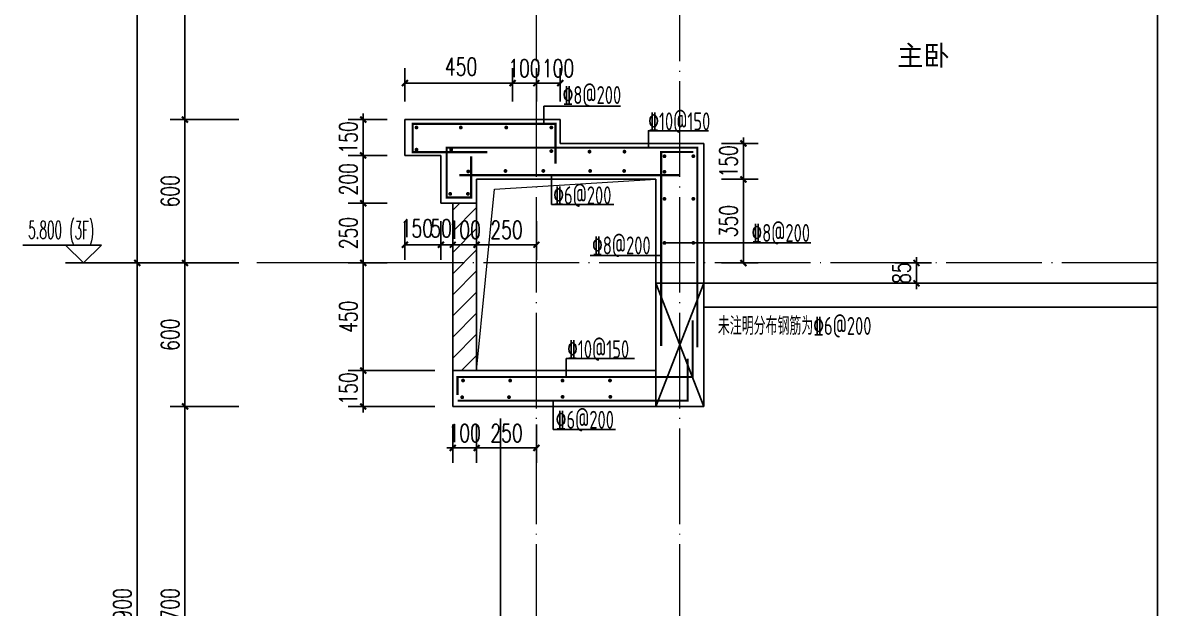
# Model space of a CAD drawing. Extents: x -1712635 to -854203, y -534641 to -21985.
# Drawn here: x -1020634 to -1015835, y -159534 to -157087 of the extents above; entities that cross this region are included whole.
import ezdxf

# ---------------------------------------------------------------- set-up
doc = ezdxf.new("R2010")
doc.units = 0
doc.header["$LTSCALE"] = 1000
doc.linetypes.add('DOTE', pattern=[2.42, 2, -0.2, 0.02, -0.2])
doc.layers.get('0').update_dxf_attribs({"linetype": 'CONTINUOUS'})
doc.layers.get('Defpoints').update_dxf_attribs({"linetype": 'CONTINUOUS'})
for name, color, linetype in [('DIM_ELEV', 3, 'CONTINUOUS'), ('DIM_SYMB', 3, 'CONTINUOUS'), ('PUB_DIM', 3, 'CONTINUOUS'), ('PUB_TEXT', 2, 'CONTINUOUS'), ('REIN', 6, 'CONTINUOUS'), ('S-大样-砼线', 7, 'CONTINUOUS'), ('S-引出线', 40, 'CONTINUOUS'), ('TEXT', 2, 'CONTINUOUS'), ('WALL', 2, 'CONTINUOUS'), ('看线', 251, 'CONTINUOUS')]:
    doc.layers.add(name, color=color, linetype=linetype)
for name, color, linetype, lineweight in [('DOTE', 19, 'DOTE', 9), ('PUB_HATCH', 8, 'CONTINUOUS', 9), ('立面-洞口示意', 152, 'CONTINUOUS', 13)]:
    doc.layers.add(name, color=color, linetype=linetype, lineweight=lineweight)
doc.styles.add('_TCH_DIM', font='SIMPLEX.shx', dxfattribs={"width": 0.7, "bigfont": 'GBCBIG.shx'})
doc.styles.add('_TCH_DIM_T3', font='SIMPLEX', dxfattribs={"width": 0.705882, "bigfont": 'GBCBIG'})
doc.styles.add('TSSD_REIN', font='tssdeng.shx', dxfattribs={"width": 0.7, "height": 300, "bigfont": 'tssdchn.shx'})
doc.dimstyles.new('_TCH_ARCH&&25', dxfattribs={"dimtxt": 74.375, "dimasz": 25, "dimexe": 62.5, "dimexo": 75, "dimgap": 25, "dimtad": 1, "dimdec": 0, "dimzin": 0, "dimdsep": 46, "dimtxsty": '_TCH_DIM_T3', "dimblk": 'ARCHTICK', "dimcen": 0.09, "dimclrt": 7, "dimazin": 0, "dimtfac": 1, "dimtdec": 0, "dimtix": 1, "dimtmove": 2, "dimatfit": 3, "dimldrblk": 'ARCHTICK', "dimfxl": 0, "dimtolj": 1, "dimtzin": 0, "dimarcsym": 0})

# ---------------------------------------------------------------- blocks, each defined once
blk = doc.blocks.new('_ArchTick')
at = {"color": 0, "const_width": 0.35}
blk.add_lwpolyline([(-0.5, -0.5), (0.5, 0.5)], dxfattribs=at)
blk = doc.blocks.new('*D2932')
at = {"layer": 'Defpoints', "color": 0}
for p in [(-1019956.4, -158690.5), (-1019656.4, -158690.5), (-1019656.4, -160390.5)]:
    blk.add_point(p, dxfattribs=at)
at = {"layer": 'PUB_DIM', "color": 0, "lineweight": -2}
for p, q in [((-1019731.4, -158690.5), (-1020018.9, -158690.5)), ((-1019956.4, -160390.5), (-1019956.4, -158690.5)), ((-1019731.4, -160390.5), (-1020018.9, -160390.5))]:
    blk.add_line(p, q, dxfattribs=at)
at = {"layer": 'PUB_DIM', "color": 0, "lineweight": -2, "xscale": 25, "yscale": 25, "zscale": 25}
for p, rotation in [((-1019956.4, -158690.5), 90), ((-1019956.4, -160390.5), 270)]:
    blk.add_blockref('_ArchTick', p, dxfattribs=dict(at, rotation=rotation))
at = {"layer": 'PUB_DIM', "color": 7, "insert": (-1020018.5, -159540.5), "char_height": 74.38, "attachment_point": 5, "rotation": 90, "style": '_TCH_DIM_T3'}
blk.add_mtext('\\A1;1700', dxfattribs=at)
blk = doc.blocks.new('*D2933')
at = {"layer": 'Defpoints', "color": 0}
for p in [(-1019956.4, -158090.5), (-1019656.4, -158090.5), (-1019656.4, -158690.5)]:
    blk.add_point(p, dxfattribs=at)
at = {"layer": 'PUB_DIM', "color": 0, "lineweight": -2}
for p, q in [((-1019731.4, -158090.5), (-1020018.9, -158090.5)), ((-1019956.4, -158690.5), (-1019956.4, -158090.5)), ((-1019731.4, -158690.5), (-1020018.9, -158690.5))]:
    blk.add_line(p, q, dxfattribs=at)
at = {"layer": 'PUB_DIM', "color": 0, "lineweight": -2, "xscale": 25, "yscale": 25, "zscale": 25}
for p, rotation in [((-1019956.4, -158090.5), 90), ((-1019956.4, -158690.5), 270)]:
    blk.add_blockref('_ArchTick', p, dxfattribs=dict(at, rotation=rotation))
at = {"layer": 'PUB_DIM', "color": 7, "insert": (-1020018.5, -158390.5), "char_height": 74.38, "attachment_point": 5, "rotation": 90, "style": '_TCH_DIM_T3'}
blk.add_mtext('\\A1;600', dxfattribs=at)
blk = doc.blocks.new('*D2934')
at = {"layer": 'Defpoints', "color": 0}
for p in [(-1019956.4, -157490.5), (-1019656.4, -157490.5), (-1019656.4, -158090.5)]:
    blk.add_point(p, dxfattribs=at)
at = {"layer": 'PUB_DIM', "color": 0, "lineweight": -2}
for p, q in [((-1019731.4, -157490.5), (-1020018.9, -157490.5)), ((-1019956.4, -158090.5), (-1019956.4, -157490.5)), ((-1019731.4, -158090.5), (-1020018.9, -158090.5))]:
    blk.add_line(p, q, dxfattribs=at)
at = {"layer": 'PUB_DIM', "color": 0, "lineweight": -2, "xscale": 25, "yscale": 25, "zscale": 25}
for p, rotation in [((-1019956.4, -157490.5), 90), ((-1019956.4, -158090.5), 270)]:
    blk.add_blockref('_ArchTick', p, dxfattribs=dict(at, rotation=rotation))
at = {"layer": 'PUB_DIM', "color": 7, "insert": (-1020018.5, -157790.5), "char_height": 74.38, "attachment_point": 5, "rotation": 90, "style": '_TCH_DIM_T3'}
blk.add_mtext('\\A1;600', dxfattribs=at)
blk = doc.blocks.new('*D2935')
at = {"layer": 'Defpoints', "color": 0}
for p in [(-1019956.4, -155790.5), (-1019656.4, -155790.5), (-1019656.4, -157490.5)]:
    blk.add_point(p, dxfattribs=at)
at = {"layer": 'PUB_DIM', "color": 0, "lineweight": -2}
for p, q in [((-1019731.4, -155790.5), (-1020018.9, -155790.5)), ((-1019956.4, -157490.5), (-1019956.4, -155790.5)), ((-1019731.4, -157490.5), (-1020018.9, -157490.5))]:
    blk.add_line(p, q, dxfattribs=at)
at = {"layer": 'PUB_DIM', "color": 0, "lineweight": -2, "xscale": 25, "yscale": 25, "zscale": 25}
for p, rotation in [((-1019956.4, -155790.5), 90), ((-1019956.4, -157490.5), 270)]:
    blk.add_blockref('_ArchTick', p, dxfattribs=dict(at, rotation=rotation))
at = {"layer": 'PUB_DIM', "color": 7, "insert": (-1020018.5, -156640.5), "char_height": 74.38, "attachment_point": 5, "rotation": 90, "style": '_TCH_DIM_T3'}
blk.add_mtext('\\A1;1700', dxfattribs=at)
blk = doc.blocks.new('*D2947')
at = {"layer": 'Defpoints', "color": 0}
for p in [(-1020156.4, -158090.5), (-1019656.4, -158090.5), (-1019656.4, -160990.5)]:
    blk.add_point(p, dxfattribs=at)
at = {"layer": 'PUB_DIM', "color": 0, "lineweight": -2}
for p, q in [((-1019731.4, -158090.5), (-1020218.9, -158090.5)), ((-1020156.4, -160990.5), (-1020156.4, -158090.5)), ((-1019731.4, -160990.5), (-1020218.9, -160990.5))]:
    blk.add_line(p, q, dxfattribs=at)
at = {"layer": 'PUB_DIM', "color": 0, "lineweight": -2, "xscale": 25, "yscale": 25, "zscale": 25}
for p, rotation in [((-1020156.4, -158090.5), 90), ((-1020156.4, -160990.5), 270)]:
    blk.add_blockref('_ArchTick', p, dxfattribs=dict(at, rotation=rotation))
at = {"layer": 'PUB_DIM', "color": 7, "insert": (-1020218.5, -159540.5), "char_height": 74.38, "attachment_point": 5, "rotation": 90, "style": '_TCH_DIM_T3'}
blk.add_mtext('\\A1;2900', dxfattribs=at)
blk = doc.blocks.new('*D2948')
at = {"layer": 'Defpoints', "color": 0}
for p in [(-1020156.4, -155190.5), (-1019656.4, -155190.5), (-1019656.4, -158090.5)]:
    blk.add_point(p, dxfattribs=at)
at = {"layer": 'PUB_DIM', "color": 0, "lineweight": -2}
for p, q in [((-1019731.4, -155190.5), (-1020218.9, -155190.5)), ((-1020156.4, -158090.5), (-1020156.4, -155190.5)), ((-1019731.4, -158090.5), (-1020218.9, -158090.5))]:
    blk.add_line(p, q, dxfattribs=at)
at = {"layer": 'PUB_DIM', "color": 0, "lineweight": -2, "xscale": 25, "yscale": 25, "zscale": 25}
for p, rotation in [((-1020156.4, -155190.5), 90), ((-1020156.4, -158090.5), 270)]:
    blk.add_blockref('_ArchTick', p, dxfattribs=dict(at, rotation=rotation))
at = {"layer": 'PUB_DIM', "color": 7, "insert": (-1020218.5, -156640.5), "char_height": 74.38, "attachment_point": 5, "rotation": 90, "style": '_TCH_DIM_T3'}
blk.add_mtext('\\A1;2900', dxfattribs=at)
blk = doc.blocks.new('20210902.15310509')
at = {"layer": 'DOTE', "color": 1, "linetype": 'DOTE', "ltscale": 0.2}
for p, q in [((85753.4, -133245.9), (85753.4, -113645.9)), ((86353.4, -133245.9), (86353.4, -113645.9)), ((88352, -126345.9), (84583.2, -126345.9))]:
    blk.add_line(p, q, dxfattribs=at)
blk = doc.blocks.new('*D3949')
at = {"layer": 'Defpoints', "color": 0}
for p in [(-1017061.9, -158090.5), (-1016896, -158090.5), (-1017061.9, -158175.5)]:
    blk.add_point(p, dxfattribs=at)
at = {"layer": 'PUB_DIM', "color": 0, "lineweight": -2}
for p, q in [((-1016896, -158090.5), (-1016896, -158065.5)), ((-1016986.9, -158090.5), (-1016833.5, -158090.5)), ((-1016896, -158175.5), (-1016896, -158090.5)), ((-1016986.9, -158175.5), (-1016833.5, -158175.5)), ((-1016896, -158175.5), (-1016896, -158200.5))]:
    blk.add_line(p, q, dxfattribs=at)
at = {"layer": 'PUB_DIM', "color": 0, "lineweight": -2, "xscale": 25, "yscale": 25, "zscale": 25}
for p, rotation in [((-1016896, -158090.5), 270), ((-1016896, -158175.5), 90)]:
    blk.add_blockref('_ArchTick', p, dxfattribs=dict(at, rotation=rotation))
at = {"layer": 'PUB_DIM', "color": 7, "insert": (-1016958.2, -158133), "char_height": 74.38, "attachment_point": 5, "rotation": 90, "style": '_TCH_DIM_T3'}
blk.add_mtext('\\A1;85', dxfattribs=at)
blk = doc.blocks.new('*D3950')
at = {"layer": 'Defpoints', "color": 0}
for p in [(-1018586.2, -157338.2), (-1019036.2, -157490.5), (-1018586.2, -157490.5)]:
    blk.add_point(p, dxfattribs=at)
at = {"layer": 'PUB_DIM', "color": 0, "lineweight": -2}
for p, q in [((-1019036.2, -157415.5), (-1019036.2, -157275.7)), ((-1018586.2, -157415.5), (-1018586.2, -157275.7)), ((-1019036.2, -157338.2), (-1018586.2, -157338.2))]:
    blk.add_line(p, q, dxfattribs=at)
at = {"layer": 'PUB_DIM', "color": 0, "lineweight": -2, "xscale": 25, "yscale": 25, "zscale": 25, "rotation": 180}
blk.add_blockref('_ArchTick', (-1019036.2, -157338.2), dxfattribs=at)
at = {"layer": 'PUB_DIM', "color": 0, "lineweight": -2, "xscale": 25, "yscale": 25, "zscale": 25}
blk.add_blockref('_ArchTick', (-1018586.2, -157338.2), dxfattribs=at)
at = {"layer": 'PUB_DIM', "color": 7, "insert": (-1018801.2, -157269.4), "char_height": 74.38, "attachment_point": 5, "style": '_TCH_DIM_T3'}
blk.add_mtext('\\A1;450', dxfattribs=at)
blk = doc.blocks.new('*D3951')
at = {"layer": 'Defpoints', "color": 0}
for p in [(-1018486.2, -157338.2), (-1018586.2, -157490.5), (-1018486.2, -157490.5)]:
    blk.add_point(p, dxfattribs=at)
at = {"layer": 'PUB_DIM', "color": 0, "lineweight": -2}
for p, q in [((-1018586.2, -157415.5), (-1018586.2, -157275.7)), ((-1018486.2, -157415.5), (-1018486.2, -157275.7)), ((-1018586.2, -157338.2), (-1018611.2, -157338.2)), ((-1018586.2, -157338.2), (-1018486.2, -157338.2)), ((-1018486.2, -157338.2), (-1018461.2, -157338.2))]:
    blk.add_line(p, q, dxfattribs=at)
at = {"layer": 'PUB_DIM', "color": 0, "lineweight": -2, "xscale": 25, "yscale": 25, "zscale": 25}
blk.add_blockref('_ArchTick', (-1018586.2, -157338.2), dxfattribs=at)
at = {"layer": 'PUB_DIM', "color": 0, "lineweight": -2, "xscale": 25, "yscale": 25, "zscale": 25, "rotation": 180}
blk.add_blockref('_ArchTick', (-1018486.2, -157338.2), dxfattribs=at)
at = {"layer": 'PUB_DIM', "color": 7, "insert": (-1018536.2, -157276), "char_height": 74.38, "attachment_point": 5, "style": '_TCH_DIM_T3'}
blk.add_mtext('\\A1;100', dxfattribs=at)
blk = doc.blocks.new('*D3952')
at = {"layer": 'Defpoints', "color": 0}
for p in [(-1018836.2, -158690.5), (-1018736.2, -158690.5), (-1018736.2, -158864.2)]:
    blk.add_point(p, dxfattribs=at)
at = {"layer": 'PUB_DIM', "color": 0, "lineweight": -2}
for p, q in [((-1018836.2, -158765.5), (-1018836.2, -158926.7)), ((-1018736.2, -158765.5), (-1018736.2, -158926.7)), ((-1018836.2, -158864.2), (-1018861.2, -158864.2)), ((-1018836.2, -158864.2), (-1018736.2, -158864.2)), ((-1018736.2, -158864.2), (-1018711.2, -158864.2))]:
    blk.add_line(p, q, dxfattribs=at)
at = {"layer": 'PUB_DIM', "color": 0, "lineweight": -2, "xscale": 25, "yscale": 25, "zscale": 25}
blk.add_blockref('_ArchTick', (-1018836.2, -158864.2), dxfattribs=at)
at = {"layer": 'PUB_DIM', "color": 0, "lineweight": -2, "xscale": 25, "yscale": 25, "zscale": 25, "rotation": 180}
blk.add_blockref('_ArchTick', (-1018736.2, -158864.2), dxfattribs=at)
at = {"layer": 'PUB_DIM', "color": 7, "insert": (-1018786.2, -158802), "char_height": 74.38, "attachment_point": 5, "style": '_TCH_DIM_T3'}
blk.add_mtext('\\A1;100', dxfattribs=at)
blk = doc.blocks.new('*D3953')
at = {"layer": 'Defpoints', "color": 0}
for p in [(-1018736.2, -158690.5), (-1018486.2, -158690.5), (-1018486.2, -158864.2)]:
    blk.add_point(p, dxfattribs=at)
at = {"layer": 'PUB_DIM', "color": 0, "lineweight": -2}
for p, q in [((-1018736.2, -158765.5), (-1018736.2, -158926.7)), ((-1018486.2, -158765.5), (-1018486.2, -158926.7)), ((-1018736.2, -158864.2), (-1018486.2, -158864.2))]:
    blk.add_line(p, q, dxfattribs=at)
at = {"layer": 'PUB_DIM', "color": 0, "lineweight": -2, "xscale": 25, "yscale": 25, "zscale": 25, "rotation": 180}
blk.add_blockref('_ArchTick', (-1018736.2, -158864.2), dxfattribs=at)
at = {"layer": 'PUB_DIM', "color": 0, "lineweight": -2, "xscale": 25, "yscale": 25, "zscale": 25}
blk.add_blockref('_ArchTick', (-1018486.2, -158864.2), dxfattribs=at)
at = {"layer": 'PUB_DIM', "color": 7, "insert": (-1018611.2, -158802), "char_height": 74.38, "attachment_point": 5, "style": '_TCH_DIM_T3'}
blk.add_mtext('\\A1;250', dxfattribs=at)
blk = doc.blocks.new('*D3954')
at = {"layer": 'Defpoints', "color": 0}
for p in [(-1019210.8, -157490.5), (-1019036.2, -157490.5), (-1019036.2, -157640.5)]:
    blk.add_point(p, dxfattribs=at)
at = {"layer": 'PUB_DIM', "color": 0, "lineweight": -2}
for p, q in [((-1019111.2, -157490.5), (-1019273.3, -157490.5)), ((-1019210.8, -157490.5), (-1019210.8, -157465.5)), ((-1019210.8, -157640.5), (-1019210.8, -157490.5)), ((-1019111.2, -157640.5), (-1019273.3, -157640.5)), ((-1019210.8, -157640.5), (-1019210.8, -157665.5))]:
    blk.add_line(p, q, dxfattribs=at)
at = {"layer": 'PUB_DIM', "color": 0, "lineweight": -2, "xscale": 25, "yscale": 25, "zscale": 25}
for p, rotation in [((-1019210.8, -157490.5), 270), ((-1019210.8, -157640.5), 90)]:
    blk.add_blockref('_ArchTick', p, dxfattribs=dict(at, rotation=rotation))
at = {"layer": 'PUB_DIM', "color": 7, "insert": (-1019273, -157565.5), "char_height": 74.38, "attachment_point": 5, "rotation": 90, "style": '_TCH_DIM_T3'}
blk.add_mtext('\\A1;150', dxfattribs=at)
blk = doc.blocks.new('*D3955')
at = {"layer": 'Defpoints', "color": 0}
for p in [(-1019210.8, -157640.5), (-1019036.2, -157640.5), (-1019036.2, -157840.5)]:
    blk.add_point(p, dxfattribs=at)
at = {"layer": 'PUB_DIM', "color": 0, "lineweight": -2}
for p, q in [((-1019111.2, -157640.5), (-1019273.3, -157640.5)), ((-1019210.8, -157840.5), (-1019210.8, -157640.5)), ((-1019111.2, -157840.5), (-1019273.3, -157840.5))]:
    blk.add_line(p, q, dxfattribs=at)
at = {"layer": 'PUB_DIM', "color": 0, "lineweight": -2, "xscale": 25, "yscale": 25, "zscale": 25}
for p, rotation in [((-1019210.8, -157640.5), 90), ((-1019210.8, -157840.5), 270)]:
    blk.add_blockref('_ArchTick', p, dxfattribs=dict(at, rotation=rotation))
at = {"layer": 'PUB_DIM', "color": 7, "insert": (-1019273, -157740.5), "char_height": 74.38, "attachment_point": 5, "rotation": 90, "style": '_TCH_DIM_T3'}
blk.add_mtext('\\A1;200', dxfattribs=at)
blk = doc.blocks.new('*D3956')
at = {"layer": 'Defpoints', "color": 0}
for p in [(-1019210.8, -157840.5), (-1019036.2, -157840.5), (-1019036.2, -158090.5)]:
    blk.add_point(p, dxfattribs=at)
at = {"layer": 'PUB_DIM', "color": 0, "lineweight": -2}
for p, q in [((-1019111.2, -157840.5), (-1019273.3, -157840.5)), ((-1019210.8, -158090.5), (-1019210.8, -157840.5)), ((-1019111.2, -158090.5), (-1019273.3, -158090.5))]:
    blk.add_line(p, q, dxfattribs=at)
at = {"layer": 'PUB_DIM', "color": 0, "lineweight": -2, "xscale": 25, "yscale": 25, "zscale": 25}
for p, rotation in [((-1019210.8, -157840.5), 90), ((-1019210.8, -158090.5), 270)]:
    blk.add_blockref('_ArchTick', p, dxfattribs=dict(at, rotation=rotation))
at = {"layer": 'PUB_DIM', "color": 7, "insert": (-1019273, -157965.5), "char_height": 74.38, "attachment_point": 5, "rotation": 90, "style": '_TCH_DIM_T3'}
blk.add_mtext('\\A1;250', dxfattribs=at)
blk = doc.blocks.new('*D3957')
at = {"layer": 'Defpoints', "color": 0}
for p in [(-1019210.8, -158090.5), (-1019036.2, -158090.5), (-1019036.2, -158540.5)]:
    blk.add_point(p, dxfattribs=at)
at = {"layer": 'PUB_DIM', "color": 0, "lineweight": -2}
for p, q in [((-1019111.2, -158090.5), (-1019273.3, -158090.5)), ((-1019210.8, -158540.5), (-1019210.8, -158090.5)), ((-1019111.2, -158540.5), (-1019273.3, -158540.5))]:
    blk.add_line(p, q, dxfattribs=at)
at = {"layer": 'PUB_DIM', "color": 0, "lineweight": -2, "xscale": 25, "yscale": 25, "zscale": 25}
for p, rotation in [((-1019210.8, -158090.5), 90), ((-1019210.8, -158540.5), 270)]:
    blk.add_blockref('_ArchTick', p, dxfattribs=dict(at, rotation=rotation))
at = {"layer": 'PUB_DIM', "color": 7, "insert": (-1019273, -158315.5), "char_height": 74.38, "attachment_point": 5, "rotation": 90, "style": '_TCH_DIM_T3'}
blk.add_mtext('\\A1;450', dxfattribs=at)
blk = doc.blocks.new('*D3958')
at = {"layer": 'Defpoints', "color": 0}
for p in [(-1019036.2, -157840.5), (-1018886.2, -157840.5), (-1018886.2, -158014.2)]:
    blk.add_point(p, dxfattribs=at)
at = {"layer": 'PUB_DIM', "color": 0, "lineweight": -2}
for p, q in [((-1019036.2, -157915.5), (-1019036.2, -158076.7)), ((-1018886.2, -157915.5), (-1018886.2, -158076.7)), ((-1019036.2, -158014.2), (-1018886.2, -158014.2))]:
    blk.add_line(p, q, dxfattribs=at)
at = {"layer": 'PUB_DIM', "color": 0, "lineweight": -2, "xscale": 25, "yscale": 25, "zscale": 25, "rotation": 180}
blk.add_blockref('_ArchTick', (-1019036.2, -158014.2), dxfattribs=at)
at = {"layer": 'PUB_DIM', "color": 0, "lineweight": -2, "xscale": 25, "yscale": 25, "zscale": 25}
blk.add_blockref('_ArchTick', (-1018886.2, -158014.2), dxfattribs=at)
at = {"layer": 'PUB_DIM', "color": 7, "insert": (-1018986.2, -157945.5), "char_height": 74.38, "attachment_point": 5, "style": '_TCH_DIM_T3'}
blk.add_mtext('\\A1;150', dxfattribs=at)
blk = doc.blocks.new('*D3959')
at = {"layer": 'Defpoints', "color": 0}
for p in [(-1018886.2, -157840.5), (-1018836.2, -157840.5), (-1018836.2, -158014.2)]:
    blk.add_point(p, dxfattribs=at)
at = {"layer": 'PUB_DIM', "color": 0, "lineweight": -2}
for p, q in [((-1018886.2, -157915.5), (-1018886.2, -158076.7)), ((-1018836.2, -157915.5), (-1018836.2, -158076.7)), ((-1018886.2, -158014.2), (-1018911.2, -158014.2)), ((-1018886.2, -158014.2), (-1018836.2, -158014.2)), ((-1018836.2, -158014.2), (-1018811.2, -158014.2))]:
    blk.add_line(p, q, dxfattribs=at)
at = {"layer": 'PUB_DIM', "color": 0, "lineweight": -2, "xscale": 25, "yscale": 25, "zscale": 25}
blk.add_blockref('_ArchTick', (-1018886.2, -158014.2), dxfattribs=at)
at = {"layer": 'PUB_DIM', "color": 0, "lineweight": -2, "xscale": 25, "yscale": 25, "zscale": 25, "rotation": 180}
blk.add_blockref('_ArchTick', (-1018836.2, -158014.2), dxfattribs=at)
at = {"layer": 'PUB_DIM', "color": 7, "insert": (-1018884.9, -157945.5), "char_height": 74.38, "attachment_point": 5, "style": '_TCH_DIM_T3'}
blk.add_mtext('\\A1;50', dxfattribs=at)
blk = doc.blocks.new('*D3960')
at = {"layer": 'Defpoints', "color": 0}
for p in [(-1018836.2, -157840.5), (-1018736.2, -157840.5), (-1018736.2, -158014.2)]:
    blk.add_point(p, dxfattribs=at)
at = {"layer": 'PUB_DIM', "color": 0, "lineweight": -2}
for p, q in [((-1018836.2, -157915.5), (-1018836.2, -158076.7)), ((-1018736.2, -157915.5), (-1018736.2, -158076.7)), ((-1018836.2, -158014.2), (-1018861.2, -158014.2)), ((-1018836.2, -158014.2), (-1018736.2, -158014.2)), ((-1018736.2, -158014.2), (-1018711.2, -158014.2))]:
    blk.add_line(p, q, dxfattribs=at)
at = {"layer": 'PUB_DIM', "color": 0, "lineweight": -2, "xscale": 25, "yscale": 25, "zscale": 25}
blk.add_blockref('_ArchTick', (-1018836.2, -158014.2), dxfattribs=at)
at = {"layer": 'PUB_DIM', "color": 0, "lineweight": -2, "xscale": 25, "yscale": 25, "zscale": 25, "rotation": 180}
blk.add_blockref('_ArchTick', (-1018736.2, -158014.2), dxfattribs=at)
at = {"layer": 'PUB_DIM', "color": 7, "insert": (-1018786.2, -157952), "char_height": 74.38, "attachment_point": 5, "style": '_TCH_DIM_T3'}
blk.add_mtext('\\A1;100', dxfattribs=at)
blk = doc.blocks.new('*D3961')
at = {"layer": 'Defpoints', "color": 0}
for p in [(-1018736.2, -157840.5), (-1018486.2, -157840.5), (-1018486.2, -158014.2)]:
    blk.add_point(p, dxfattribs=at)
at = {"layer": 'PUB_DIM', "color": 0, "lineweight": -2}
for p, q in [((-1018736.2, -157915.5), (-1018736.2, -158076.7)), ((-1018486.2, -157915.5), (-1018486.2, -158076.7)), ((-1018736.2, -158014.2), (-1018486.2, -158014.2))]:
    blk.add_line(p, q, dxfattribs=at)
at = {"layer": 'PUB_DIM', "color": 0, "lineweight": -2, "xscale": 25, "yscale": 25, "zscale": 25, "rotation": 180}
blk.add_blockref('_ArchTick', (-1018736.2, -158014.2), dxfattribs=at)
at = {"layer": 'PUB_DIM', "color": 0, "lineweight": -2, "xscale": 25, "yscale": 25, "zscale": 25}
blk.add_blockref('_ArchTick', (-1018486.2, -158014.2), dxfattribs=at)
at = {"layer": 'PUB_DIM', "color": 7, "insert": (-1018611.2, -157952), "char_height": 74.38, "attachment_point": 5, "style": '_TCH_DIM_T3'}
blk.add_mtext('\\A1;250', dxfattribs=at)
blk = doc.blocks.new('*D3980')
at = {"layer": 'Defpoints', "color": 0}
for p in [(-1017786.2, -157740.5), (-1017620.2, -157740.5), (-1017786.2, -158090.5)]:
    blk.add_point(p, dxfattribs=at)
at = {"layer": 'PUB_DIM', "color": 0, "lineweight": -2}
for p, q in [((-1017711.2, -157740.5), (-1017557.7, -157740.5)), ((-1017620.2, -158090.5), (-1017620.2, -157740.5)), ((-1017711.2, -158090.5), (-1017557.7, -158090.5))]:
    blk.add_line(p, q, dxfattribs=at)
at = {"layer": 'PUB_DIM', "color": 0, "lineweight": -2, "xscale": 25, "yscale": 25, "zscale": 25}
for p, rotation in [((-1017620.2, -157740.5), 90), ((-1017620.2, -158090.5), 270)]:
    blk.add_blockref('_ArchTick', p, dxfattribs=dict(at, rotation=rotation))
at = {"layer": 'PUB_DIM', "color": 7, "insert": (-1017682.4, -157915.5), "char_height": 74.38, "attachment_point": 5, "rotation": 90, "style": '_TCH_DIM_T3'}
blk.add_mtext('\\A1;350', dxfattribs=at)
blk = doc.blocks.new('*D3981')
at = {"layer": 'Defpoints', "color": 0}
for p in [(-1017786.2, -157590.5), (-1017620.2, -157590.5), (-1017786.2, -157740.5)]:
    blk.add_point(p, dxfattribs=at)
at = {"layer": 'PUB_DIM', "color": 0, "lineweight": -2}
for p, q in [((-1017711.2, -157590.5), (-1017557.7, -157590.5)), ((-1017620.2, -157590.5), (-1017620.2, -157565.5)), ((-1017620.2, -157740.5), (-1017620.2, -157590.5)), ((-1017711.2, -157740.5), (-1017557.7, -157740.5)), ((-1017620.2, -157740.5), (-1017620.2, -157765.5))]:
    blk.add_line(p, q, dxfattribs=at)
at = {"layer": 'PUB_DIM', "color": 0, "lineweight": -2, "xscale": 25, "yscale": 25, "zscale": 25}
for p, rotation in [((-1017620.2, -157590.5), 270), ((-1017620.2, -157740.5), 90)]:
    blk.add_blockref('_ArchTick', p, dxfattribs=dict(at, rotation=rotation))
at = {"layer": 'PUB_DIM', "color": 7, "insert": (-1017682.4, -157665.5), "char_height": 74.38, "attachment_point": 5, "rotation": 90, "style": '_TCH_DIM_T3'}
blk.add_mtext('\\A1;150', dxfattribs=at)
blk = doc.blocks.new('*D3982')
at = {"layer": 'Defpoints', "color": 0}
for p in [(-1018386.2, -157338.2), (-1018486.2, -157490.5), (-1018386.2, -157490.5)]:
    blk.add_point(p, dxfattribs=at)
at = {"layer": 'PUB_DIM', "color": 0, "lineweight": -2}
for p, q in [((-1018486.2, -157415.5), (-1018486.2, -157275.7)), ((-1018386.2, -157415.5), (-1018386.2, -157275.7)), ((-1018486.2, -157338.2), (-1018386.2, -157338.2))]:
    blk.add_line(p, q, dxfattribs=at)
at = {"layer": 'PUB_DIM', "color": 0, "lineweight": -2, "xscale": 25, "yscale": 25, "zscale": 25, "rotation": 180}
blk.add_blockref('_ArchTick', (-1018486.2, -157338.2), dxfattribs=at)
at = {"layer": 'PUB_DIM', "color": 0, "lineweight": -2, "xscale": 25, "yscale": 25, "zscale": 25}
blk.add_blockref('_ArchTick', (-1018386.2, -157338.2), dxfattribs=at)
at = {"layer": 'PUB_DIM', "color": 7, "insert": (-1018395.6, -157276), "char_height": 74.38, "attachment_point": 5, "style": '_TCH_DIM_T3'}
blk.add_mtext('\\A1;100', dxfattribs=at)
blk = doc.blocks.new('FSDFSFSFSFEFSFESF')
at = {"layer": '看线'}
blk.add_line((1114228.3, 467393.4), (1114228.3, 465805.1), dxfattribs=at)
blk = doc.blocks.new('*D3987')
at = {"layer": 'Defpoints', "color": 0}
for p in [(-1019210.8, -158540.5), (-1018836.2, -158540.5), (-1018836.2, -158690.5)]:
    blk.add_point(p, dxfattribs=at)
at = {"layer": 'PUB_DIM', "color": 0, "lineweight": -2}
for p, q in [((-1019210.8, -158540.5), (-1019210.8, -158515.5)), ((-1018911.2, -158540.5), (-1019273.3, -158540.5)), ((-1019210.8, -158690.5), (-1019210.8, -158540.5)), ((-1018911.2, -158690.5), (-1019273.3, -158690.5)), ((-1019210.8, -158690.5), (-1019210.8, -158715.5))]:
    blk.add_line(p, q, dxfattribs=at)
at = {"layer": 'PUB_DIM', "color": 0, "lineweight": -2, "xscale": 25, "yscale": 25, "zscale": 25}
for p, rotation in [((-1019210.8, -158540.5), 270), ((-1019210.8, -158690.5), 90)]:
    blk.add_blockref('_ArchTick', p, dxfattribs=dict(at, rotation=rotation))
at = {"layer": 'PUB_DIM', "color": 7, "insert": (-1019273, -158615.5), "char_height": 74.38, "attachment_point": 5, "rotation": 90, "style": '_TCH_DIM_T3'}
blk.add_mtext('\\A1;150', dxfattribs=at)

msp = doc.modelspace()

# ---------------------------------------------------------------- hatches: boundary and pattern name
at = {"layer": 'PUB_HATCH'}
h = msp.add_hatch(dxfattribs=at)
h.set_pattern_fill('普通砖', color=256, scale=25, style=0)
h.set_pattern_definition([(45, (-1423557.01, 4597.395), (-44.1941915, 44.1941915), [])])
h.paths.add_polyline_path([(-1018836.16, -158540.52), (-1018736.16, -158540.52), (-1018736.16, -157840.52), (-1018836.16, -157840.52)])

# ---------------------------------------------------------------- linework, layer by layer
at = {"layer": 'DIM_ELEV', "color": 1}
for p, q in [((-1020306.35, -158015.52), (-1020634.35, -158015.52)), ((-1020381.35, -158090.52), (-1020456.35, -158015.52)), ((-1020381.35, -158090.52), (-1020306.35, -158015.52)), ((-1019956.35, -158090.52), (-1020456.35, -158090.52))]:
    msp.add_line(p, q, dxfattribs=at)
at = {"layer": 'DIM_SYMB'}
msp.add_lwpolyline([(-1015887.63, -145970.52), (-1015887.63, -155602.39), (-1015835.13, -155621.5), (-1015940.13, -155640.01), (-1015887.63, -155658.64), (-1015887.63, -165290.52)], dxfattribs=at)
at = {"layer": 'REIN', "const_width": 9}
for points in [[(-1018406.51, -157675.7), (-1018406.51, -157508.77), (-1019003.64, -157508.77), (-1019003.64, -157627.26), (-1018691.98, -157627.26)], [(-1018758.8, -157644.28), (-1018758.8, -157816.65), (-1018861.47, -157816.65), (-1018861.47, -157608.03), (-1017812.9, -157608.03), (-1017812.9, -158443.04)], [(-1017964, -158437.44), (-1017964, -157626.31), (-1017829.28, -157626.31)], [(-1018808.46, -157722.98), (-1017887.28, -157722.98)], [(-1018816.41, -158641.98), (-1018816.41, -158567.12), (-1017832.3, -158567.12), (-1017832.3, -158330.18)], [(-1018815.54, -158666.3), (-1017853.49, -158666.3), (-1017853.49, -158491.31)]]:
    msp.add_lwpolyline(points, dxfattribs=at)
at = {"layer": 'REIN', "const_width": 8}
for points in [[(-1018991.88, -157523.94, 1), (-1018983.88, -157523.94, 1)], [(-1018806.43, -157523.94, 1), (-1018798.43, -157523.94, 1)], [(-1018616.28, -157523.94, 1), (-1018608.28, -157523.94, 1)], [(-1018427.7, -157523.94, 1), (-1018419.7, -157523.94, 1)], [(-1018991.88, -157616.46, 1), (-1018983.88, -157616.46, 1)], [(-1018846.95, -157616.46, 1), (-1018838.95, -157616.46, 1)], [(-1018427.7, -157622.2, 1), (-1018419.7, -157622.2, 1)], [(-1018267.91, -157624.76, 1), (-1018259.91, -157624.76, 1)], [(-1018121.9, -157624.76, 1), (-1018113.9, -157624.76, 1)], [(-1017954.26, -157643.96, 1), (-1017946.26, -157643.96, 1)], [(-1017833.54, -157643.96, 1), (-1017825.54, -157643.96, 1)], [(-1018775.54, -157707.62, 1), (-1018767.54, -157707.62, 1)], [(-1018619.67, -157705.57, 1), (-1018611.67, -157705.57, 1)], [(-1018461.24, -157705.57, 1), (-1018453.24, -157705.57, 1)], [(-1018265.46, -157705.57, 1), (-1018257.46, -157705.57, 1)], [(-1018123.17, -157705.57, 1), (-1018115.17, -157705.57, 1)], [(-1017954.26, -157709.1, 1), (-1017946.26, -157709.1, 1)], [(-1018850.87, -157801.38, 1), (-1018842.87, -157801.38, 1)], [(-1018776.66, -157801.38, 1), (-1018768.66, -157801.38, 1)], [(-1017954.26, -157822.31, 1), (-1017946.26, -157822.31, 1)], [(-1017833.54, -157822.31, 1), (-1017825.54, -157822.31, 1)], [(-1017954.26, -158006.44, 1), (-1017946.26, -158006.44, 1)], [(-1017833.54, -158006.44, 1), (-1017825.54, -158006.44, 1)], [(-1018797.04, -158582.18, 1), (-1018789.04, -158582.18, 1)], [(-1018599.94, -158582.18, 1), (-1018591.94, -158582.18, 1)], [(-1018380.9, -158582.18, 1), (-1018372.9, -158582.18, 1)], [(-1018182.38, -158582.18, 1), (-1018174.38, -158582.18, 1)], [(-1018800.69, -158651.89, 1), (-1018792.69, -158651.89, 1)], [(-1018604.73, -158651.73, 1), (-1018596.73, -158651.73, 1)], [(-1018380.59, -158650.34, 1), (-1018372.59, -158650.34, 1)], [(-1018181, -158650.34, 1), (-1018173, -158650.34, 1)]]:
    msp.add_lwpolyline(points, format="xyb", close=True, dxfattribs=at)
at = {"layer": 'S-大样-砼线'}
for p, q in [((-1017986.16, -158175.52), (-1017786.16, -158690.52)), ((-1017786.16, -158175.52), (-1017986.16, -158690.52))]:
    msp.add_line(p, q, dxfattribs=at)
msp.add_lwpolyline([(-1017786.16, -158175.52), (-1017986.16, -158175.52), (-1017986.16, -158690.52), (-1017786.16, -158690.52)], close=True, dxfattribs=at)
at = {"layer": 'S-引出线'}
for p, q in [((-1018455.28, -157508.77), (-1018455.28, -157434.71)), ((-1018455.28, -157434.71), (-1018134.98, -157434.71)), ((-1018423.11, -157722.98), (-1018423.11, -157846.38)), ((-1018423.11, -157846.38), (-1018161.9, -157846.38)), ((-1017950.26, -158006.44), (-1017338.45, -158006.44)), ((-1018261.27, -158059.51), (-1017964, -158059.51)), ((-1018361.28, -158490.18), (-1018361.28, -158567.12)), ((-1018361.28, -158490.18), (-1018075.65, -158490.18)), ((-1018416.52, -158666.3), (-1018416.52, -158786.46)), ((-1018416.52, -158786.46), (-1018155.85, -158786.46))]:
    msp.add_line(p, q, dxfattribs=at)
msp.add_lwpolyline([(-1018017.28, -157608.03), (-1018017.28, -157537.2), (-1017766.16, -157537.2)], dxfattribs=at)
at = {"layer": 'WALL'}
for p, q in [((-1018386.16, -157490.52), (-1019036.16, -157490.52)), ((-1019036.16, -157490.52), (-1019036.16, -157640.52)), ((-1018386.16, -157590.52), (-1018386.16, -157490.52)), ((-1017786.16, -157590.52), (-1018386.16, -157590.52)), ((-1017786.16, -158175.52), (-1017786.16, -157590.52)), ((-1019036.16, -157640.52), (-1018886.16, -157640.52)), ((-1018886.16, -157640.52), (-1018886.16, -157840.52)), ((-1018736.16, -157840.52), (-1018736.16, -157740.52)), ((-1018736.16, -157740.52), (-1018732.09, -157740.52)), ((-1018732.09, -157740.52), (-1018386.16, -157740.52)), ((-1017986.16, -157740.52), (-1018386.16, -157740.52)), ((-1017986.16, -158175.52), (-1017986.16, -157740.52)), ((-1018886.16, -157840.52), (-1018736.16, -157840.52)), ((-1018836.16, -158540.52), (-1018836.16, -157840.52)), ((-1018736.16, -158540.52), (-1018736.16, -157840.52)), ((-1017986.16, -158590.52), (-1017986.16, -158175.52)), ((-1015887.63, -158175.52), (-1017786.16, -158175.52)), ((-1015887.63, -158275.52), (-1015887.63, -158175.52)), ((-1015887.63, -158275.52), (-1017786.16, -158275.52)), ((-1017786.16, -158690.52), (-1017786.16, -158275.52)), ((-1017986.16, -158540.52), (-1018836.16, -158540.52)), ((-1018836.16, -158690.52), (-1018836.16, -158540.52)), ((-1018836.16, -158540.52), (-1018736.16, -158540.52)), ((-1017786.16, -158690.52), (-1018836.16, -158690.52))]:
    msp.add_line(p, q, dxfattribs=at)
at = {"layer": '立面-洞口示意'}
msp.add_lwpolyline([(-1018736.16, -158540.52), (-1018661.7, -157781.15), (-1017986.16, -157740.52)], dxfattribs=at)

# ---------------------------------------------------------------- block references
msp.add_blockref('FSDFSFSFSFEFSFESF', (-2132864.43, -626133.89))
at = {"layer": 'DOTE'}
msp.add_blockref('20210902.15310509', (-1104239.59, -31744.62), dxfattribs=at)

# ---------------------------------------------------------------- texts
at = {"layer": 'PUB_TEXT'}
msp.add_text('主卧', height=84.397, dxfattribs=at).set_placement((-1016976.94, -157264.89))
at = {"layer": 'PUB_TEXT', "color": 1, "style": '_TCH_DIM', "width": 0.494118}
for s, p in [('5.800', (-1020612.45, -157989.27)), ('(3F)', (-1020440.3, -157990.49))]:
    msp.add_text(s, height=74.375, dxfattribs=at).set_placement(p)
at = {"layer": 'TEXT', "style": 'TSSD_REIN', "width": 0.7}
for s, p in [('%%1328@200', (-1018376.54, -157425.55)), ('%%13210@150', (-1018018.33, -157535.66)), ('%%1326@200', (-1018415.86, -157844.96)), ('%%1328@200', (-1017586.5, -158002.33)), ('%%1328@200', (-1018253.25, -158054.48)), ('未注明分布钢筋为%%1326@200', (-1017726.95, -158391.25)), ('%%13210@150', (-1018357.74, -158488.52)), ('%%1326@200', (-1018405.4, -158783.62))]:
    msp.add_text(s, height=75, rotation=0, dxfattribs=at).set_placement(p)

# ---------------------------------------------------------------- dimensions: what is measured, and where the dimension line sits
at = {"layer": 'PUB_DIM'}
for p1, p2, distance, picture, middle in [((-1019656.35, -158090.52), (-1019656.35, -155190.52), 500, '*D2948', (-1020218.54, -156640.52)), ((-1019656.35, -157490.52), (-1019656.35, -155790.52), 300, '*D2935', (-1020018.54, -156640.52)), ((-1018586.16, -157490.52), (-1018486.16, -157490.52), 152.32, '*D3951', (-1018536.16, -157276)), ((-1019656.35, -158090.52), (-1019656.35, -157490.52), 300, '*D2934', (-1020018.54, -157790.52)), ((-1019036.16, -157640.52), (-1019036.16, -157490.52), 174.61, '*D3954', (-1019272.96, -157565.52)), ((-1019036.16, -157840.52), (-1019036.16, -157640.52), 174.61, '*D3955', (-1019272.96, -157740.52)), ((-1017786.16, -158090.52), (-1017786.16, -157740.52), -165.96, '*D3980', (-1017682.39, -157915.52)), ((-1019036.16, -158090.52), (-1019036.16, -157840.52), 174.61, '*D3956', (-1019272.96, -157965.52)), ((-1018836.16, -157840.52), (-1018736.16, -157840.52), -173.71, '*D3960', (-1018786.16, -157952.04)), ((-1018736.16, -157840.52), (-1018486.16, -157840.52), -173.71, '*D3961', (-1018611.16, -157952.04)), ((-1019656.35, -160990.52), (-1019656.35, -158090.52), 500, '*D2947', (-1020218.54, -159540.52)), ((-1019656.35, -158690.52), (-1019656.35, -158090.52), 300, '*D2933', (-1020018.54, -158390.52)), ((-1019036.16, -158540.52), (-1019036.16, -158090.52), 174.61, '*D3957', (-1019272.96, -158315.52)), ((-1017061.93, -158175.52), (-1017061.93, -158090.52), -165.96, '*D3949', (-1016958.16, -158133.02)), ((-1019656.35, -160390.52), (-1019656.35, -158690.52), 300, '*D2932', (-1020018.54, -159540.52)), ((-1018836.16, -158690.52), (-1018736.16, -158690.52), -173.71, '*D3952', (-1018786.16, -158802.04)), ((-1018736.16, -158690.52), (-1018486.16, -158690.52), -173.71, '*D3953', (-1018611.16, -158802.04))]:
    dim = msp.add_aligned_dim(p1=p1, p2=p2, distance=distance, dimstyle='_TCH_ARCH&&25', dxfattribs=at)
    dim.commit()
    dim.dimension.update_dxf_attribs({"geometry": picture, "text_midpoint": middle})
for base, p1, p2, picture, middle in [((-1018586.16, -157338.19), (-1019036.16, -157490.52), (-1018586.16, -157490.52), '*D3950', (-1018801.16, -157269.44)), ((-1018886.16, -158014.23), (-1019036.16, -157840.52), (-1018886.16, -157840.52), '*D3958', (-1018986.2, -157945.48)), ((-1018836.16, -158014.23), (-1018886.16, -157840.52), (-1018836.16, -157840.52), '*D3959', (-1018884.9, -157945.48))]:
    dim = msp.add_linear_dim(base=base, p1=p1, p2=p2, angle=360, dimstyle='_TCH_ARCH&&25', dxfattribs=at)
    dim.commit()
    dim.dimension.update_dxf_attribs({"geometry": picture, "text_midpoint": middle, "dimtype": 161})
dim = msp.add_linear_dim(base=(-1018386.16, -157338.19), p1=(-1018486.16, -157490.52), p2=(-1018386.16, -157490.52), dimstyle='_TCH_ARCH&&25', dxfattribs=at)
dim.commit()
dim.dimension.update_dxf_attribs({"geometry": '*D3982', "text_midpoint": (-1018395.58, -157276), "dimtype": 160})
for base, p1, p2, picture, middle in [((-1017620.2, -157590.52), (-1017786.16, -157740.52), (-1017786.16, -157590.52), '*D3981', (-1017682.39, -157665.52)), ((-1019210.77, -158540.52), (-1018836.16, -158690.52), (-1018836.16, -158540.52), '*D3987', (-1019272.96, -158615.52))]:
    dim = msp.add_linear_dim(base=base, p1=p1, p2=p2, angle=90, dimstyle='_TCH_ARCH&&25', dxfattribs=at)
    dim.commit()
    dim.dimension.update_dxf_attribs({"geometry": picture, "text_midpoint": middle})

doc.saveas('drawing.dxf')
